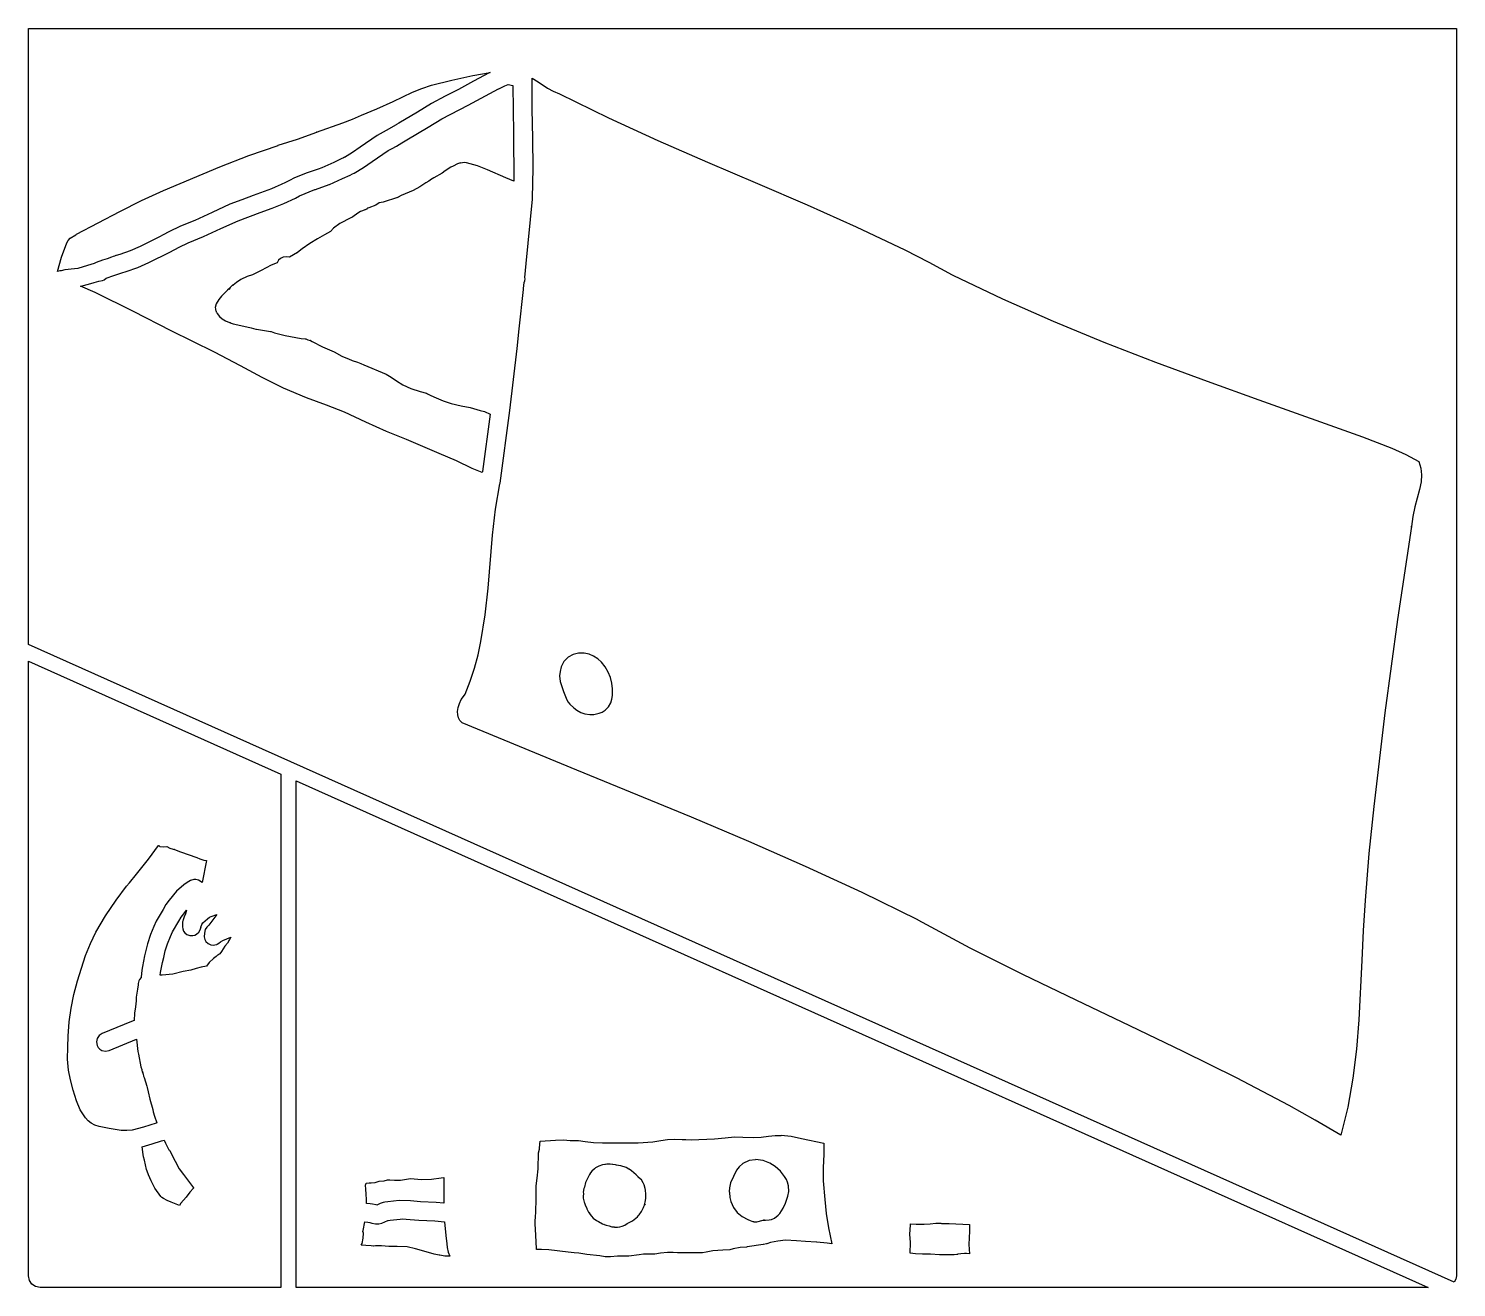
# Model space of a CAD drawing. Extents: x -1 to 541, y -138 to 3207.
# Drawn here: x 103.2 to 474.2, y 2358 to 2685.1 of the extents above; entities that cross this region are included whole.
import ezdxf

# ---------------------------------------------------------------- set-up
doc = ezdxf.new("R2010")
doc.units = 0

msp = doc.modelspace()

# ---------------------------------------------------------------- linework, layer by layer
at = {"layer": 'Calque_1'}
for p, q in [((103.209, 2685.05), (474.208, 2685.05)), ((103.209, 2525.09), (103.209, 2685.05)), ((474.208, 2685.05), (474.208, 2361.03)), ((207.944, 2670.34), (213.20675, 2671.67625)), ((213.20675, 2671.67625), (218.636, 2672.87)), ((218.837, 2671.37), (214.94, 2669.23)), ((218.636, 2672.87), (218.646, 2672.87)), ((218.646, 2672.87), (223.129, 2673.64)), ((222.904, 2673.54), (218.837, 2671.37)), ((223.129, 2673.64), (222.904, 2673.54)), ((234.042, 2671.76), (234.052, 2671.77)), ((234.068078, 2664.21125), (234.042, 2671.76)), ((234.052, 2672.17), (235.639, 2671.22)), ((234.052, 2671.77), (234.052, 2672.17)), ((235.639, 2671.22), (238.068125, 2669.57375)), ((197.923, 2666.11), (202.93825, 2668.48625)), ((202.93825, 2668.48625), (205.421688, 2669.506094)), ((205.421688, 2669.506094), (207.922, 2670.33)), ((207.922, 2670.33), (207.944, 2670.34)), ((214.939, 2669.23), (211.483, 2667.47)), ((214.94, 2669.23), (214.939, 2669.23)), ((217.453, 2665.15), (225.328, 2669.41)), ((225.328, 2669.41), (225.37775, 2669.430156)), ((225.37775, 2669.430156), (225.762, 2669.60875)), ((225.762, 2669.60875), (226.955, 2670.16)), ((226.955, 2670.16), (227.857, 2670.55)), ((227.857, 2670.55), (229.078, 2670.23)), ((229.078, 2670.23), (229.228, 2657.77625)), ((238.068125, 2669.57375), (239.526859, 2668.777344)), ((239.526859, 2668.777344), (241.197, 2668.13)), ((241.197, 2668.13), (253.860406, 2661.830742)), ((189.72, 2662.55), (193.718, 2664.21375)), ((193.718, 2664.21375), (197.923, 2666.11)), ((207.928, 2665.59), (204.304, 2663.34)), ((211.483, 2667.47), (207.928, 2665.59)), ((210.58, 2661.58), (217.453, 2665.15)), ((234.240875, 2656.5275), (234.068078, 2664.21125)), ((178.062, 2658.15), (184.885, 2660.56)), ((184.885, 2660.56), (184.904, 2660.57)), ((184.904, 2660.57), (187.34425, 2661.485)), ((187.34425, 2661.485), (189.72, 2662.55)), ((198.805, 2660.12), (198.694, 2660.05)), ((199.416, 2660.48), (198.805, 2660.12)), ((204.304, 2663.34), (199.416, 2660.48)), ((204.304, 2663.34), (204.304, 2663.34)), ((207.071, 2659.4), (210.58, 2661.58)), ((253.860406, 2661.830742), (266.694437, 2655.939062)), ((173.062, 2656.32375), (178.096, 2658.16)), ((178.096, 2658.16), (178.062, 2658.15)), ((193.788, 2657.26), (189.398, 2654.2425)), ((193.789, 2657.26), (193.788, 2657.26)), ((193.805, 2657.27), (193.789, 2657.26)), ((196.128, 2658.53), (193.805, 2657.27)), ((196.158, 2658.55), (196.128, 2658.53)), ((198.694, 2660.05), (196.158, 2658.55)), ((201.52, 2656.15), (207.071, 2659.4)), ((229.228, 2657.77625), (229.309, 2645.42)), ((234.346734, 2648.765), (234.240875, 2656.5275)), ((160.404625, 2652.11125), (168.026, 2654.71)), ((168.026, 2654.71), (168.043, 2654.72)), ((168.043, 2654.72), (173.062, 2656.32375)), ((187.341469, 2652.821875), (185.266, 2651.57)), ((189.398, 2654.2425), (187.341469, 2652.821875)), ((192.462, 2650.48), (196.618, 2653.36)), ((196.618, 2653.36), (197.644, 2653.91)), ((197.644, 2653.91), (198.81, 2654.54)), ((198.81, 2654.54), (200.194, 2655.36)), ((200.194, 2655.36), (201.52, 2656.15)), ((266.694437, 2655.939062), (279.626438, 2650.310352)), ((138.289, 2642.96), (152.873, 2649.13)), ((152.873, 2649.13), (152.883, 2649.13)), ((152.883, 2649.13), (160.404625, 2652.11125)), ((182.491, 2650.26), (179.366, 2648.84)), ((183.545, 2650.76), (182.491, 2650.26)), ((184.433, 2651.17), (183.545, 2650.76)), ((185.08, 2651.48), (184.433, 2651.17)), ((184.433, 2651.17), (184.433, 2651.17)), ((185.31925, 2651.6), (185.08, 2651.48)), ((185.266, 2651.57), (185.31925, 2651.6)), ((185.266, 2651.57), (185.266, 2651.57)), ((187.821, 2647.51), (190.245375, 2648.9575)), ((190.245375, 2648.9575), (192.462, 2650.48)), ((212.892, 2649.07), (211.453125, 2648.13375)), ((213.522, 2649.31), (212.892, 2649.07)), ((214.654, 2649.87), (213.522, 2649.31)), ((215.435625, 2650.1325), (214.654, 2649.87)), ((215.552, 2650.11), (215.435625, 2650.1325)), ((216.418, 2650.23), (215.552, 2650.11)), ((216.973, 2650.16), (216.418, 2650.23)), ((219.831703, 2649.394531), (216.973, 2650.16)), ((222.492125, 2648.36375), (219.831703, 2649.394531)), ((279.626438, 2650.310352), (292.58375, 2644.8)), ((171.011, 2645.62), (170.008, 2645.07)), ((172.341, 2646.26), (171.011, 2645.62)), ((171.011, 2645.62), (171.011, 2645.62)), ((175.593, 2647.55), (172.341, 2646.26)), ((178.416, 2648.51), (175.593, 2647.55)), ((179.366, 2648.84), (178.416, 2648.51)), ((181.363, 2644.52), (184.784, 2646.08)), ((184.784, 2646.08), (186.748, 2647)), ((186.748, 2647), (187.417, 2647.31)), ((187.417, 2647.31), (187.821, 2647.51)), ((207.169, 2645.37), (206.428, 2645)), ((207.166, 2645.37), (207.166, 2645.36)), ((207.166, 2645.36), (207.166, 2645.37)), ((207.534, 2645.65), (207.169, 2645.37)), ((207.686, 2645.76), (207.534, 2645.65)), ((208.531, 2646.31), (207.686, 2645.76)), ((210.708, 2647.52), (208.531, 2646.31)), ((211.453125, 2648.13375), (210.708, 2647.52)), ((227.229, 2646.26), (222.492125, 2648.36375)), ((229.309, 2645.42), (227.229, 2646.26)), ((234.172, 2640.98), (234.346734, 2648.765)), ((132.571094, 2640.375), (138.289, 2642.96)), ((138.289, 2642.96), (138.289, 2642.96)), ((161.605, 2641.65), (158.59, 2640.59)), ((166.344, 2643.43), (161.605, 2641.65)), ((167.309, 2643.82), (166.344, 2643.43)), ((168.833, 2644.53), (167.309, 2643.82)), ((170.008, 2645.07), (168.833, 2644.53)), ((170.008, 2645.07), (170.008, 2645.07)), ((172.539875, 2641.00875), (173.627, 2641.6)), ((173.627, 2641.6), (177.57, 2643.22)), ((177.57, 2643.22), (177.728, 2643.28)), ((177.728, 2643.28), (181.29, 2644.5)), ((181.29, 2644.5), (181.363, 2644.52)), ((200.037, 2641.67), (199.222, 2641.26)), ((203.123, 2643), (200.037, 2641.67)), ((204.844, 2643.93), (203.123, 2643)), ((206.428, 2645), (204.844, 2643.93)), ((292.58375, 2644.8), (305.493719, 2639.263398)), ((126.93475, 2637.55), (132.571094, 2640.375)), ((155.537, 2639.42), (150.876, 2637.31)), ((155.538, 2639.42), (155.537, 2639.42)), ((158.59, 2640.59), (155.538, 2639.42)), ((163.429, 2637.27), (166.464, 2638.36)), ((166.464, 2638.36), (169.517, 2639.6)), ((169.517, 2639.6), (172.539875, 2641.00875)), ((190.582875, 2637.94875), (190.017, 2637.71)), ((190.732078, 2638.006719), (190.582875, 2637.94875)), ((191.069, 2638.17), (190.674, 2637.97)), ((190.674, 2637.97), (190.732078, 2638.006719)), ((191.131, 2638.22), (191.069, 2638.17)), ((191.383, 2638.38), (191.131, 2638.22)), ((191.855, 2638.59), (191.383, 2638.38)), ((192.082, 2638.67), (191.855, 2638.59)), ((192.293, 2638.73), (192.082, 2638.67)), ((192.779, 2638.91), (192.293, 2638.73)), ((193.415, 2639.17), (192.779, 2638.91)), ((194.27925, 2639.78), (193.415, 2639.17)), ((195.349, 2639.97), (194.27925, 2639.78)), ((195.592, 2640.07), (195.349, 2639.97)), ((198.787, 2641.12), (195.592, 2640.07)), ((199.222, 2641.26), (198.787, 2641.12)), ((199.219, 2641.26), (199.105, 2641.19)), ((199.105, 2641.19), (199.219, 2641.26)), ((232.513, 2624.04), (234.162, 2640.69)), ((234.162, 2640.69), (234.172, 2640.79)), ((234.172, 2640.79), (234.172, 2640.98)), ((305.493719, 2639.263398), (318.283688, 2633.555937)), ((115.675, 2631.6), (126.93475, 2637.55)), ((144.838, 2634.59), (142.518, 2633.65)), ((146.415, 2635.22), (144.838, 2634.59)), ((150.876, 2637.31), (146.415, 2635.22)), ((153.196625, 2633.13375), (157.635, 2635.14)), ((157.635, 2635.14), (163.429, 2637.27)), ((184.099, 2634.4), (182.473375, 2633.165)), ((186.954, 2635.86), (184.099, 2634.4)), ((187.197, 2636), (186.954, 2635.86)), ((187.436, 2636.16), (187.197, 2636)), ((188.732, 2637.09), (187.436, 2636.16)), ((189.47875, 2637.505), (188.732, 2637.09)), ((190.017, 2637.71), (189.47875, 2637.505)), ((113.498172, 2630.026406), (114.039875, 2630.60125)), ((114.039875, 2630.60125), (115.498, 2631.51)), ((115.498, 2631.51), (115.675, 2631.6)), ((137.411, 2631.02), (132.218, 2628.43)), ((138.032, 2631.37), (137.411, 2631.03)), ((137.411, 2631.03), (137.411, 2631.02)), ((139.834, 2632.34), (138.032, 2631.37)), ((142.518, 2633.65), (139.834, 2632.34)), ((139.834, 2632.34), (139.834, 2632.34)), ((144.661, 2629.4), (148.621, 2631)), ((148.621, 2631), (153.196625, 2633.13375)), ((178.247, 2630.42), (176.24975, 2629.2075)), ((180.135, 2631.445), (178.247, 2630.42)), ((181.627, 2632.35), (180.135, 2631.445)), ((182.473375, 2633.165), (181.627, 2632.35)), ((318.283688, 2633.555937), (330.881, 2627.533008)), ((111.79225, 2625.62625), (113.118, 2629.4)), ((113.118, 2629.4), (113.498172, 2630.026406)), ((129.592, 2627.31), (126.93, 2626.36)), ((132.218, 2628.43), (129.592, 2627.31)), ((134.488, 2624.24), (139.903, 2626.94)), ((139.903, 2626.94), (142.353, 2628.26)), ((142.353, 2628.26), (144.661, 2629.4)), ((173.08, 2626.92), (171.007, 2625.68)), ((173.081, 2626.92), (172.983, 2626.84)), ((172.983, 2626.84), (173.08, 2626.92)), ((174.299, 2627.86), (173.081, 2626.92)), ((176.24975, 2629.2075), (174.299, 2627.86)), ((330.881, 2627.533008), (337.084705, 2624.358052)), ((110.717, 2621.92), (111.79225, 2625.62625)), ((118.557, 2623.5), (116.034, 2622.76)), ((120.257, 2623.99), (118.557, 2623.5)), ((120.757, 2624.29), (120.257, 2623.99)), ((122.387, 2624.89), (120.757, 2624.29)), ((123.592, 2625.24), (122.387, 2624.89)), ((124.768, 2625.66), (123.592, 2625.24)), ((124.784, 2625.67), (124.768, 2625.66)), ((125.186875, 2625.86375), (124.784, 2625.67)), ((125.512, 2625.94), (125.181, 2625.84)), ((125.181, 2625.84), (125.186875, 2625.86375)), ((125.906, 2626.06), (125.512, 2625.94)), ((125.916, 2626.06), (125.906, 2626.06)), ((125.964, 2626.07), (125.916, 2626.06)), ((126.93, 2626.36), (125.964, 2626.07)), ((128.583, 2621.94), (131.587, 2623)), ((131.587, 2623), (134.488, 2624.24)), ((166.281, 2623.56), (163.686, 2622.24375)), ((167.802, 2624.21), (166.281, 2623.56)), ((168.163594, 2624.849844), (167.802, 2624.21)), ((168.70875, 2625.33875), (168.163594, 2624.849844)), ((169.390781, 2625.645781), (168.70875, 2625.33875)), ((170.163, 2625.74), (169.390781, 2625.645781)), ((171.007, 2625.68), (170.163, 2625.74)), ((232.134, 2620.35), (232.513, 2624.04)), ((337.084705, 2624.358052), (343.213, 2621.05)), ((110.766, 2621.93), (110.717, 2621.92)), ((111.363, 2622.08), (110.766, 2621.93)), ((111.718, 2622.09), (111.363, 2622.08)), ((112.618, 2622.34), (111.718, 2622.09)), ((115.12, 2622.64), (112.618, 2622.34)), ((116.034, 2622.76), (115.12, 2622.64)), ((120.213, 2619.08), (121.466, 2619.44)), ((121.466, 2619.44), (122.415, 2619.63)), ((122.415, 2619.63), (122.841, 2619.82)), ((122.841, 2619.82), (123.357, 2620.18)), ((123.357, 2620.18), (123.386, 2620.22)), ((123.386, 2620.22), (125.386, 2620.86)), ((125.386, 2620.86), (127.475, 2621.6)), ((127.475, 2621.6), (128.583, 2621.94)), ((158.324, 2619.85), (157.259, 2619.07)), ((160.0345, 2620.62125), (158.324, 2619.85)), ((161.358, 2621.1), (160.0345, 2620.62125)), ((163.686, 2622.24375), (161.358, 2621.1)), ((232.001, 2619.1), (232.187, 2619.49)), ((232.197, 2620.07), (232.134, 2620.35)), ((232.187, 2619.49), (232.197, 2620.07)), ((343.213, 2621.05), (343.32, 2621)), ((343.32, 2621), (356.270709, 2614.833359)), ((116.698, 2618.13), (116.948, 2618.17)), ((120.542, 2616.49), (116.698, 2618.13)), ((116.948, 2618.17), (117.114, 2618.19)), ((117.114, 2618.19), (118.824375, 2618.6275)), ((118.824375, 2618.6275), (120.213, 2619.08)), ((130.502, 2611.535), (120.542, 2616.49)), ((153.379625, 2615.56125), (152.662953, 2614.662656)), ((154.928, 2617.08), (153.379625, 2615.56125)), ((155.549, 2617.7), (154.928, 2617.08)), ((155.657, 2617.86), (155.359, 2617.29)), ((155.359, 2617.29), (155.382, 2617.41)), ((155.382, 2617.41), (155.549, 2617.7)), ((155.966, 2618.16), (155.657, 2617.86)), ((156.226, 2618.35), (155.966, 2618.16)), ((156.33975, 2618.42), (156.226, 2618.35)), ((156.335, 2618.42), (156.311, 2618.4)), ((156.311, 2618.4), (156.33975, 2618.42)), ((157.259, 2619.07), (156.335, 2618.42)), ((230.712, 2607.04), (231.809, 2617.23)), ((231.809, 2617.23), (231.841, 2617.54)), ((231.841, 2617.54), (232.001, 2619.1)), ((151.979, 2613.51), (151.679375, 2612.5975)), ((151.679375, 2612.5975), (151.754, 2612.27)), ((151.754, 2612.27), (151.803, 2611.98)), ((151.803, 2611.98), (151.862, 2611.78)), ((152.662953, 2614.662656), (151.979, 2613.51)), ((356.270709, 2614.833359), (369.384297, 2609.05625)), ((140.27, 2606.49), (130.502, 2611.535)), ((151.862, 2611.78), (151.929, 2611.59)), ((151.929, 2611.59), (151.987, 2611.45)), ((151.987, 2611.45), (152.023, 2611.36)), ((152.023, 2611.36), (152.011625, 2611.34625)), ((152.011625, 2611.34625), (152.22, 2611.01)), ((152.22, 2611.01), (152.798656, 2610.254219)), ((152.798656, 2610.254219), (153.50125, 2609.60625)), ((153.50125, 2609.60625), (154.370719, 2609.087656)), ((154.370719, 2609.087656), (155.45, 2608.72)), ((155.45, 2608.72), (155.621, 2608.68)), ((155.621, 2608.68), (155.842, 2608.56)), ((155.842, 2608.56), (156.37, 2608.38)), ((156.37, 2608.38), (156.803, 2608.28)), ((156.803, 2608.28), (161.021, 2607.32)), ((369.384297, 2609.05625), (382.63033, 2603.605391)), ((151.527, 2601.01), (140.27, 2606.49)), ((161.021, 2607.32), (162.255, 2606.99)), ((162.255, 2606.99), (162.443, 2606.95)), ((162.443, 2606.95), (166.081, 2606.37)), ((166.081, 2606.37), (166.221, 2606.33)), ((166.221, 2606.33), (167.132, 2606.01)), ((167.132, 2606.01), (169.843, 2605.29)), ((169.843, 2605.29), (174.051, 2604.53)), ((174.051, 2604.53), (175.097, 2604.48)), ((175.097, 2604.48), (175.278, 2604.43)), ((175.278, 2604.43), (175.217875, 2604.415)), ((175.217875, 2604.415), (175.775, 2604.22)), ((230.423, 2604.41), (230.433, 2604.43)), ((230.433, 2604.43), (230.445, 2604.54)), ((230.445, 2604.54), (230.712, 2607.04)), ((158.32, 2597.4), (151.527, 2601.01)), ((175.775, 2604.22), (176.432, 2604.03)), ((176.431, 2604.03), (176.508, 2604.02)), ((176.508, 2604.02), (176.431, 2604.03)), ((176.432, 2604.03), (176.879, 2603.79)), ((176.879, 2603.79), (179.614, 2602.4)), ((179.614, 2602.4), (182.593, 2601.09)), ((182.593, 2601.09), (184.623, 2599.95)), ((228.238, 2585.86), (230.135, 2601.9)), ((230.135, 2601.9), (230.423, 2604.41)), ((382.63033, 2603.605391), (395.978375, 2598.4175)), ((163.900625, 2594.38), (158.32, 2597.4)), ((184.623, 2599.95), (184.821, 2599.85)), ((184.821, 2599.85), (186.319, 2599.24)), ((186.319, 2599.24), (187.318, 2598.79)), ((187.318, 2598.79), (188.719, 2598.39)), ((188.719, 2598.39), (189.511, 2598.03)), ((189.511, 2598.03), (189.537, 2598.02)), ((189.537, 2598.02), (190.365, 2597.66)), ((190.365, 2597.66), (196.147, 2595.25)), ((395.978375, 2598.4175), (409.397998, 2593.429297)), ((169.464, 2591.6), (163.900625, 2594.38)), ((196.147, 2595.25), (197.435922, 2594.511094)), ((197.435922, 2594.511094), (198.838375, 2593.54625)), ((198.838375, 2593.54625), (200.482891, 2592.500781)), ((409.397998, 2593.429297), (422.858766, 2588.5775)), ((175.404, 2589.12), (169.464, 2591.6)), ((200.482891, 2592.500781), (202.498, 2591.52)), ((202.498, 2591.52), (204.948625, 2590.765)), ((204.948625, 2590.765), (206.611, 2590.31)), ((206.611, 2590.31), (206.608484, 2590.308281)), ((206.608484, 2590.308281), (206.884875, 2590.17625)), ((206.884875, 2590.17625), (207.773, 2589.75)), ((207.773, 2589.75), (209.12, 2589.09)), ((180.604125, 2587.2175), (175.404, 2589.12)), ((185.271, 2585.36), (180.604125, 2587.2175)), ((209.12, 2589.09), (210.944125, 2588.31625)), ((210.944125, 2588.31625), (212.973, 2587.64)), ((212.973, 2587.64), (215.615375, 2587.06125)), ((215.615375, 2587.06125), (217.942, 2586.61)), ((217.942, 2586.61), (220.567, 2585.85)), ((422.858766, 2588.5775), (449.782, 2579.03)), ((190.803625, 2582.825), (185.271, 2585.36)), ((196.214, 2580.38), (190.803625, 2582.825)), ((220.567, 2585.85), (221.636, 2585.54)), ((223.105, 2584.88), (221.138, 2569.99)), ((221.636, 2585.54), (223.105, 2584.88)), ((225.726, 2566.98), (228.238, 2585.85)), ((228.238, 2585.85), (228.238, 2585.86)), ((201.372, 2578.32), (196.214, 2580.38)), ((449.782, 2579.03), (457.45975, 2576.04375)), ((209.893, 2574.66), (201.372, 2578.32)), ((457.45975, 2576.04375), (461.077844, 2574.418906)), ((214.377, 2572.8), (209.893, 2574.66)), ((218.462, 2570.79), (214.377, 2572.8)), ((461.077844, 2574.418906), (464.422, 2572.57)), ((464.422, 2572.57), (464.975453, 2570.889219)), ((221.091, 2569.7), (218.462, 2570.79)), ((221.091, 2569.7), (221.091, 2569.7)), ((221.091, 2569.7), (221.091, 2569.7)), ((221.091, 2569.7), (221.091, 2569.7)), ((221.101, 2569.7), (221.091, 2569.7)), ((221.138, 2569.99), (221.101, 2569.7)), ((465.002359, 2567.317656), (464.617, 2565.35)), ((464.975453, 2570.889219), (465.145375, 2569.15125)), ((465.145375, 2569.15125), (465.002359, 2567.317656)), ((224.52048, 2560.202422), (225.698, 2566.82)), ((225.698, 2566.82), (225.726, 2566.98)), ((464.617, 2565.35), (463.380125, 2560.7675)), ((223.740344, 2553.441875), (224.52048, 2560.202422)), ((463.380125, 2560.7675), (462.834859, 2558.293437)), ((462.834859, 2558.293437), (462.543, 2555.69)), ((222.60225, 2539.655), (223.740344, 2553.441875)), ((462.543, 2555.69), (458.929266, 2531.507344)), ((462.541, 2555.76), (462.517, 2555.5)), ((462.517, 2555.5), (462.53, 2555.69)), ((462.53, 2555.69), (462.531, 2555.69)), ((462.531, 2555.69), (462.541, 2555.76)), ((221.859309, 2532.710234), (222.60225, 2539.655)), ((220.743781, 2525.785625), (221.859309, 2532.710234)), ((458.929266, 2531.507344), (455.590125, 2507.26375)), ((473.657, 2359.36), (103.209, 2525.09)), ((219.986144, 2522.343623), (220.743781, 2525.785625)), ((103.209, 2520.71), (168.769, 2491.38)), ((103.209, 2361.03), (103.209, 2520.71)), ((219.063176, 2518.921953), (219.986144, 2522.343623)), ((241.636125, 2519.24125), (241.329, 2518.05)), ((242.313, 2520.62), (241.636125, 2519.24125)), ((243.379859, 2521.7325), (242.313, 2520.62)), ((244.701625, 2522.4475), (243.379859, 2521.7325)), ((246.135328, 2522.79125), (244.701625, 2522.4475)), ((247.538, 2522.79), (246.135328, 2522.79125)), ((248.836125, 2522.519219), (247.538, 2522.79)), ((250.0375, 2522.04125), (248.836125, 2522.519219)), ((251.123375, 2521.362656), (250.0375, 2522.04125)), ((252.075, 2520.49), (251.123375, 2521.362656)), ((253.068031, 2519.228437), (252.075, 2520.49)), ((253.83475, 2517.8975), (253.068031, 2519.228437)), ((216.625, 2512.16), (217.950815, 2515.525713)), ((217.950815, 2515.525713), (219.063176, 2518.921953)), ((241.329, 2518.05), (241.158125, 2516.92125)), ((241.158125, 2516.92125), (241.309, 2515.41)), ((241.309, 2515.41), (242.183125, 2512.84375)), ((254.393344, 2516.487812), (253.83475, 2517.8975)), ((254.762, 2514.99), (254.393344, 2516.487812)), ((216.253, 2511.57), (216.625, 2512.16)), ((242.183125, 2512.84375), (243.076, 2510.63)), ((254.759047, 2510.8725), (254.896, 2511.83)), ((254.931, 2513.56375), (254.762, 2514.99)), ((254.896, 2511.83), (254.931, 2513.56375)), ((214.665, 2507.68), (214.811172, 2508.7125)), ((214.811172, 2508.7125), (215.147375, 2509.7525)), ((215.147375, 2509.7525), (215.639391, 2510.72875)), ((215.639391, 2510.72875), (216.253, 2511.57)), ((243.076, 2510.63), (243.38725, 2510.05125)), ((243.38725, 2510.05125), (243.85, 2509.57)), ((243.85, 2509.57), (244.904, 2508.6)), ((244.904, 2508.6), (245.698937, 2507.975313)), ((245.698937, 2507.975313), (246.741, 2507.36)), ((252.251562, 2507.480625), (253.025, 2507.97)), ((253.025, 2507.97), (253.923016, 2508.8825)), ((253.923016, 2508.8825), (254.467875, 2509.87)), ((254.467875, 2509.87), (254.759047, 2510.8725)), ((214.704844, 2506.785469), (214.665, 2507.68)), ((214.91025, 2505.99875), (214.704844, 2506.785469)), ((215.297531, 2505.307656), (214.91025, 2505.99875)), ((215.883, 2504.7), (215.297531, 2505.307656)), ((245.640609, 2492.437656), (215.883, 2504.7)), ((246.741, 2507.36), (247.708, 2507)), ((247.707, 2507), (249.001375, 2506.82875)), ((247.708, 2507), (247.707, 2507)), ((249.001375, 2506.82875), (250.055, 2506.89)), ((250.055, 2506.89), (251.4815, 2507.1675)), ((251.4815, 2507.1675), (252.251562, 2507.480625)), ((455.590125, 2507.26375), (452.704172, 2482.943281)), ((168.769, 2491.38), (168.769, 2358.03)), ((172.769, 2489.59), (466.842, 2358.03)), ((172.769, 2358.03), (172.769, 2489.59)), ((172.769, 2489.59), (172.769, 2489.59)), ((275.474625, 2480.19125), (245.640609, 2492.437656)), ((452.704172, 2482.943281), (451.486951, 2470.749238)), ((290.333889, 2473.898535), (275.474625, 2480.19125)), ((134.377, 2469.28), (136.962, 2472.86)), ((136.962, 2472.86), (137.028, 2472.82)), ((137.028, 2472.82), (137.294, 2472.61)), ((137.294, 2472.61), (138.364, 2472.5)), ((138.364, 2472.5), (139.142, 2472.57)), ((139.142, 2472.57), (139.875, 2472.18)), ((139.875, 2472.18), (140.755, 2471.88)), ((140.755, 2471.88), (141.09325, 2471.7775)), ((141.09325, 2471.7775), (141.171813, 2471.75625)), ((141.171813, 2471.75625), (141.109, 2471.78)), ((141.109, 2471.78), (142.678, 2471.21)), ((142.678, 2471.21), (146.916, 2469.71)), ((305.108578, 2467.399219), (290.333889, 2473.898535)), ((131.276, 2465.42), (134.377, 2469.28)), ((146.916, 2469.71), (147.685, 2469.36)), ((147.685, 2469.36), (148.779, 2469.06)), ((149.418, 2468.91), (148.347, 2463.22)), ((148.779, 2469.06), (149.418, 2468.91)), ((319.764135, 2460.623105), (305.108578, 2467.399219)), ((451.486951, 2470.749238), (450.45, 2458.53)), ((129.460375, 2463.1775), (131.276, 2465.42)), ((145.305, 2463.72), (144.405, 2463.23)), ((146.110875, 2463.96125), (145.305, 2463.72)), ((146.687766, 2463.966094), (146.110875, 2463.96125)), ((147.402, 2463.79), (146.687766, 2463.966094)), ((148.347, 2463.22), (147.402, 2463.79)), ((125.988, 2458.62), (128.7, 2462.24)), ((128.7, 2462.24), (129.460375, 2463.1775)), ((141.64, 2460.99), (139.709, 2458.65)), ((143.582, 2462.61), (141.64, 2460.99)), ((144.405, 2463.23), (143.582, 2462.61)), ((334.266, 2453.5), (319.764135, 2460.623105)), ((123.1995, 2454.5975), (125.988, 2458.62)), ((138.144, 2456.25), (136.364, 2453.19)), ((138.868, 2457.52), (138.144, 2456.25)), ((139.709, 2458.65), (138.868, 2457.52)), ((143.512, 2455.11), (144.281, 2456.05)), ((144.281, 2456.05), (144.004, 2455.05)), ((450.45, 2458.52), (449.968672, 2450.759297)), ((450.45, 2458.53), (450.45, 2458.52)), ((120.723, 2450.35), (123.1995, 2454.5975)), ((136.364, 2453.19), (135.76, 2451.81)), ((140.629, 2450.4), (142.236, 2453.14)), ((142.236, 2453.14), (142.851, 2454.23)), ((142.851, 2454.23), (143.512, 2455.11)), ((143.208, 2452.39), (143.165, 2451.7)), ((143.2305, 2453.005), (143.208, 2452.39)), ((143.295, 2453.2), (143.2305, 2453.005)), ((143.32, 2453.3), (143.295, 2453.2)), ((143.368, 2453.45), (143.306, 2453.23)), ((143.306, 2453.23), (143.32, 2453.3)), ((143.378, 2453.49), (143.368, 2453.45)), ((143.458, 2453.76), (143.378, 2453.49)), ((143.62, 2454.3), (143.458, 2453.76)), ((144.004, 2455.05), (143.62, 2454.3)), ((148.213, 2452.27), (148.481, 2452.77)), ((148.481, 2452.77), (149.704, 2453.77)), ((149.704, 2453.77), (150.233, 2454.18)), ((150.574, 2452.84), (150.022, 2452.18)), ((150.233, 2454.18), (150.682, 2454.37)), ((152.169, 2454.91), (150.574, 2452.84)), ((150.682, 2454.37), (152.169, 2454.91)), ((334.36, 2453.44), (334.266, 2453.5)), ((347.823592, 2446.180996), (334.36, 2453.44)), ((119.287422, 2447.369688), (120.723, 2450.35)), ((134.872125, 2449.68125), (134.108, 2447.32)), ((135.76, 2451.81), (134.872125, 2449.68125)), ((139.314625, 2447.28875), (140.122, 2449.23)), ((140.122, 2449.23), (140.629, 2450.4)), ((143.165, 2451.7), (143.253, 2451.15)), ((143.253, 2451.15), (143.504, 2450.57)), ((143.504, 2450.57), (143.815, 2450.16)), ((143.815, 2450.16), (144.351, 2449.73)), ((144.351, 2449.73), (145.101, 2449.45)), ((145.101, 2449.45), (145.863, 2449.42)), ((145.863, 2449.42), (146.449, 2449.57)), ((146.449, 2449.57), (146.842, 2449.77)), ((146.842, 2449.77), (147.467, 2450.34)), ((147.467, 2450.34), (147.798, 2450.92)), ((147.798, 2450.92), (147.931, 2451.32)), ((147.915, 2451.38), (147.951, 2451.52)), ((147.947, 2451.4), (147.915, 2451.38)), ((147.931, 2451.32), (147.947, 2451.4)), ((147.951, 2451.43), (147.994, 2451.64)), ((147.951, 2451.52), (147.951, 2451.43)), ((147.994, 2451.64), (148.213, 2452.27)), ((148.892, 2450.05), (148.804, 2449.09)), ((148.804, 2449.09), (148.975156, 2448.428906)), ((149.13525, 2451.0275), (148.892, 2450.05)), ((149.554, 2451.6), (149.13525, 2451.0275)), ((149.921, 2452.07), (149.554, 2451.6)), ((150.022, 2452.18), (149.921, 2452.07)), ((153.675, 2448.14), (155.751, 2449.05)), ((155.751, 2449.05), (155.43075, 2448.42375)), ((449.968672, 2450.759297), (449.607625, 2443)), ((118.044875, 2444.245), (119.287422, 2447.369688)), ((133.72, 2445.57), (133.349, 2444.17)), ((134.108, 2447.32), (133.72, 2445.57)), ((138.343, 2443.77), (138.718, 2445.46)), ((138.718, 2445.46), (139.314625, 2447.28875)), ((148.975156, 2448.428906), (149.2605, 2447.93375)), ((149.2605, 2447.93375), (149.858, 2447.37)), ((149.858, 2447.37), (150.573094, 2447.03)), ((150.573094, 2447.03), (151.20625, 2446.945)), ((151.20625, 2446.945), (152.073, 2447.12)), ((152.073, 2447.12), (152.105, 2447.13)), ((152.105, 2447.13), (152.295, 2447.22)), ((152.25, 2447.21), (152.385, 2447.28)), ((152.295, 2447.22), (152.25, 2447.21)), ((152.364, 2447.27), (152.403, 2447.3)), ((152.385, 2447.28), (152.364, 2447.27)), ((152.403, 2447.3), (152.668, 2447.44)), ((152.668, 2447.44), (153.093, 2447.8)), ((153.3, 2445.33), (152.865, 2444.68)), ((153.093, 2447.8), (153.103, 2447.81)), ((153.103, 2447.81), (153.113, 2447.82)), ((153.113, 2447.82), (153.675, 2448.14)), ((154.237, 2446.65), (153.3, 2445.33)), ((154.899, 2447.48), (154.237, 2446.65)), ((155.256, 2448.06), (154.897, 2447.49)), ((154.897, 2447.49), (154.899, 2447.48)), ((155.27625, 2448.117656), (155.256, 2448.06)), ((155.43075, 2448.42375), (155.27625, 2448.117656)), ((361.523984, 2439.286094), (347.823592, 2446.180996)), ((115.939, 2437.72), (118.044875, 2444.245)), ((132.813, 2441.38), (132.677, 2440.46)), ((133.349, 2444.17), (132.813, 2441.38)), ((137.495, 2439.85), (137.99, 2442.45)), ((137.99, 2442.45), (138.343, 2443.77)), ((148.023, 2441.2), (146.731, 2440.89)), ((149.405, 2441.53), (148.023, 2441.2)), ((150.16025, 2442.46625), (149.405, 2441.53)), ((151.232, 2443.5), (150.16025, 2442.46625)), ((151.923, 2444.04), (151.232, 2443.5)), ((152.177, 2444.23), (151.923, 2444.04)), ((152.388, 2444.36), (152.177, 2444.23)), ((152.678, 2444.51), (152.388, 2444.36)), ((152.774, 2444.59), (152.678, 2444.51)), ((152.865, 2444.68), (152.774, 2444.59)), ((449.607625, 2443), (448.832, 2427.5625)), ((115.004266, 2434.160937), (115.939, 2437.72)), ((131.879, 2437.66), (131.711, 2437.01)), ((132.056, 2438.03375), (131.879, 2437.66)), ((132.509, 2438.55), (132.056, 2438.03375)), ((132.556, 2439.41), (132.509, 2438.79)), ((132.509, 2438.79), (132.509, 2438.55)), ((132.677, 2440.46), (132.556, 2439.48)), ((132.556, 2439.48), (132.556, 2439.41)), ((137.869, 2439.13), (137.387, 2439.11)), ((137.387, 2439.11), (137.388, 2439.11)), ((137.388, 2439.11), (137.495, 2439.85)), ((137.9, 2439.13), (137.869, 2439.13)), ((137.926, 2439.13), (137.9, 2439.13)), ((140.67, 2439.42), (137.926, 2439.13)), ((143.344, 2440.12), (140.67, 2439.42)), ((145.363, 2440.43), (143.344, 2440.12)), ((146.731, 2440.89), (145.363, 2440.43)), ((375.379979, 2432.612207), (361.523984, 2439.286094)), ((114.297625, 2430.6075), (115.004266, 2434.160937)), ((131.536, 2435.48), (131.184, 2433.45)), ((131.689, 2436.68), (131.536, 2435.48)), ((131.689, 2436.71), (131.683375, 2436.6125)), ((131.683375, 2436.6125), (131.689, 2436.68)), ((131.711, 2437.01), (131.689, 2436.71)), ((113.801922, 2427.012813), (114.297625, 2430.6075)), ((130.961, 2430.9), (130.772125, 2429.26625)), ((131.146, 2432.46), (130.961, 2430.9)), ((131.184, 2433.45), (131.146, 2432.46)), ((389.310375, 2426.01625), (375.379979, 2432.612207)), ((113.5, 2423.33), (113.801922, 2427.012813)), ((129.975, 2427.15), (122.341, 2424.02)), ((130.653, 2427.4), (129.975, 2427.15)), ((130.772125, 2429.26625), (130.653, 2427.4)), ((448.832, 2427.5625), (448.210234, 2419.922734)), ((113.406, 2420.43), (113.5, 2423.33)), ((121.023, 2422.73), (120.827375, 2421.81875)), ((121.5545, 2423.50625), (121.023, 2422.73)), ((122.341, 2424.02), (121.5545, 2423.50625)), ((403.233975, 2419.355137), (389.310375, 2426.01625)), ((113.367, 2417.31625), (113.406, 2420.43)), ((120.827375, 2421.81875), (120.997, 2420.9)), ((120.997, 2420.9), (121.302875, 2420.35125)), ((121.302875, 2420.35125), (121.74, 2419.9)), ((121.74, 2419.9), (122.278, 2419.58)), ((122.278, 2419.58), (123.19375, 2419.385)), ((123.19375, 2419.385), (124.114, 2419.55)), ((124.114, 2419.55), (131.262, 2422.5)), ((131.262, 2422.5), (131.592, 2419.32)), ((131.592, 2419.32), (131.739, 2418.59)), ((417.069578, 2412.485781), (403.233975, 2419.355137)), ((448.210234, 2419.922734), (447.294375, 2412.36125)), ((113.61, 2414.48), (113.367, 2417.31625)), ((131.739, 2418.59), (132.42, 2415.34)), ((132.42, 2415.34), (132.598, 2414.65)), ((114.127, 2411.935), (113.61, 2414.48)), ((114.836, 2409.27), (114.127, 2411.935)), ((132.598, 2414.65), (132.632, 2414.54)), ((132.632, 2414.54), (132.684, 2414.4)), ((132.684, 2414.4), (132.724, 2414.31)), ((132.724, 2414.31), (132.799, 2414.05)), ((132.799, 2414.05), (132.869, 2413.79)), ((132.879, 2413.79), (132.854, 2414.02)), ((132.854, 2414.02), (132.945, 2413.44)), ((132.869, 2413.79), (132.869, 2413.82)), ((132.869, 2413.82), (132.879, 2413.79)), ((132.945, 2413.44), (133.098, 2412.94)), ((133.098, 2412.94), (133.228, 2412.56)), ((133.228, 2412.56), (133.957, 2410.32)), ((430.735986, 2405.265098), (417.069578, 2412.485781)), ((447.294375, 2412.36125), (445.980828, 2404.897266)), ((115.646, 2406.54375), (114.836, 2409.27)), ((133.957, 2410.32), (134.064, 2409.98)), ((134.064, 2409.98), (134.302, 2408.86)), ((134.302, 2408.86), (134.755, 2406.95)), ((116.639, 2404.17), (115.646, 2406.54375)), ((117.9765, 2402.075), (116.639, 2404.17)), ((134.755, 2406.95), (135.494, 2404.22)), ((135.494, 2404.22), (135.614, 2403.63)), ((437.480367, 2401.478293), (430.735986, 2405.265098)), ((445.980828, 2404.897266), (444.166, 2397.55)), ((118.70675, 2401.270312), (117.9765, 2402.075)), ((119.491, 2400.67), (118.70675, 2401.270312)), ((120.450562, 2400.208281), (119.491, 2400.67)), ((136.352, 2400.71), (133.10325, 2399.66)), ((135.614, 2403.63), (135.896, 2402.54)), ((135.896, 2402.54), (136.55, 2400.76)), ((136.556, 2400.77), (136.352, 2400.71)), ((136.55, 2400.76), (136.556, 2400.77)), ((444.152, 2397.55), (437.480367, 2401.478293)), ((121.55225, 2399.85625), (120.450562, 2400.208281)), ((124.185, 2399.29), (121.55225, 2399.85625)), ((127.279625, 2398.8375), (124.185, 2399.29)), ((128.744484, 2398.792188), (127.279625, 2398.8375)), ((130.141, 2398.91), (128.744484, 2398.792188)), ((133.10325, 2399.66), (130.141, 2398.91)), ((281.4, 2396.63), (284.234, 2396.92)), ((284.234, 2396.92), (286.595, 2397.14)), ((286.595, 2397.14), (288.827875, 2397.06375)), ((288.827875, 2397.06375), (291.558, 2396.95)), ((291.558, 2396.95), (293.597906, 2397.0675)), ((293.597906, 2397.0675), (295.4625, 2397.2825)), ((295.4625, 2397.2825), (297.170344, 2397.47875)), ((297.170344, 2397.47875), (298.74, 2397.54)), ((298.74, 2397.55), (301.357281, 2397.282969)), ((298.74, 2397.54), (298.74, 2397.55)), ((301.357281, 2397.282969), (304.06325, 2396.74875)), ((304.06325, 2396.74875), (309.871, 2395.49)), ((444.152, 2397.55), (444.152, 2397.55)), ((444.166, 2397.55), (444.152, 2397.55)), ((132.719, 2394.55), (135.353375, 2395.3275)), ((132.97, 2392.59), (132.719, 2394.55)), ((135.353375, 2395.3275), (137.771, 2396.12)), ((137.771, 2396.12), (138.42, 2396.31)), ((138.42, 2396.31), (138.798, 2395.48)), ((138.798, 2395.48), (139.502, 2394.09)), ((139.502, 2394.09), (139.502, 2394.08)), ((139.502, 2394.08), (139.576, 2393.95)), ((139.576, 2393.95), (139.696, 2393.76)), ((139.696, 2393.76), (139.797, 2393.69)), ((139.797, 2393.69), (139.901, 2393.5)), ((139.901, 2393.5), (141.295, 2390.84)), ((235.576, 2388.8), (235.744, 2392.99)), ((235.744, 2392.99), (235.924, 2393.95)), ((235.924, 2393.95), (235.944, 2394.08)), ((235.944, 2394.08), (236.09, 2395.23)), ((236.09, 2395.23), (236.165, 2396.02)), ((236.165, 2396.02), (240.133, 2396.31)), ((240.133, 2396.31), (242.21, 2396.34)), ((242.21, 2396.34), (243.903, 2396.19)), ((243.903, 2396.19), (245.292, 2396.21)), ((245.292, 2396.21), (246.124, 2396.18)), ((246.124, 2396.18), (247.78675, 2395.915)), ((247.78675, 2395.915), (249.973, 2395.65)), ((249.973, 2395.65), (252.332, 2395.63)), ((252.332, 2395.63), (259.524, 2395.58)), ((259.524, 2395.58), (259.814, 2395.57)), ((259.814, 2395.57), (261.596, 2395.61)), ((261.596, 2395.61), (265.4, 2395.88)), ((265.4, 2395.88), (267.502, 2396.21)), ((267.502, 2396.21), (269.207, 2396.49)), ((269.207, 2396.49), (269.231, 2396.49)), ((269.231, 2396.49), (271.038, 2396.57)), ((271.038, 2396.57), (273.004, 2396.5)), ((273.004, 2396.5), (273.997, 2396.42)), ((273.997, 2396.42), (275.331, 2396.39)), ((275.331, 2396.39), (281.4, 2396.63)), ((309.881, 2395.49), (309.857, 2392.52)), ((309.871, 2395.49), (309.881, 2395.49)), ((133.076, 2391.97), (132.97, 2392.59)), ((133.305, 2391.07), (133.076, 2391.97)), ((133.819, 2388.63), (133.305, 2391.07)), ((141.295, 2390.84), (142.356, 2388.88)), ((251.385, 2389.57), (250.537, 2389.1)), ((252.349375, 2389.89875), (251.385, 2389.57)), ((252.932, 2389.95), (252.349375, 2389.89875)), ((253.071625, 2389.97), (252.932, 2389.95)), ((253.443, 2390.02), (253.071625, 2389.97)), ((253.785, 2390.05), (253.443, 2390.02)), ((254.354, 2390.03), (253.785, 2390.05)), ((253.785, 2390.05), (253.785, 2390.05)), ((254.906, 2389.95), (254.354, 2390.03)), ((254.994, 2389.96), (254.906, 2389.95)), ((255.695, 2389.87), (254.994, 2389.96)), ((255.949, 2389.8), (255.695, 2389.87)), ((256.465, 2389.74), (255.949, 2389.8)), ((257.045, 2389.62), (256.465, 2389.74)), ((257.072, 2389.61), (257.035, 2389.62)), ((257.035, 2389.62), (257.045, 2389.62)), ((257.13, 2389.59), (257.072, 2389.61)), ((258.515, 2389.15), (257.1, 2389.61)), ((257.1, 2389.61), (257.13, 2389.59)), ((287.807, 2389.36), (287.125, 2388.47)), ((288.788, 2390.2), (287.807, 2389.36)), ((290.411, 2390.965), (288.788, 2390.2)), ((292.082, 2391.22), (290.411, 2390.965)), ((294.05875, 2390.965), (292.082, 2391.23)), ((292.082, 2391.23), (292.082, 2391.22)), ((295.785, 2390.28), (294.05875, 2390.965)), ((297.172, 2389.47), (295.785, 2390.28)), ((298.58, 2388.24), (297.172, 2389.47)), ((309.857, 2392.52), (309.66475, 2389.16)), ((133.984, 2388.25), (133.819, 2388.63)), ((134.348, 2387.24), (133.984, 2388.25)), ((135.084, 2385.75), (134.348, 2387.24)), ((136.011, 2383.86), (135.084, 2385.75)), ((142.356, 2388.88), (143.48, 2387.33)), ((143.48, 2387.33), (146.079, 2383.88)), ((193.253, 2385.32), (194.338, 2385.66)), ((194.338, 2385.66), (195.637, 2385.76)), ((195.637, 2385.76), (196.435, 2385.96)), ((196.435, 2385.96), (197.12, 2385.96)), ((197.12, 2385.96), (198.26025, 2385.88625)), ((198.26025, 2385.88625), (199.837, 2385.91)), ((199.837, 2385.91), (202.455, 2386.34)), ((202.455, 2386.34), (205.321, 2386.1)), ((205.321, 2386.1), (207.882, 2386.15)), ((207.882, 2386.15), (210.421, 2386.52)), ((210.421, 2386.52), (211.116, 2386.61)), ((211.116, 2386.61), (211.065, 2383.42)), ((235.128, 2384.45), (235.35425, 2386.44125)), ((235.35425, 2386.44125), (235.576, 2388.8)), ((248.24, 2385.96), (247.906, 2385.27)), ((248.619, 2386.69), (248.24, 2385.96)), ((248.242, 2385.96), (248.264, 2385.99)), ((248.264, 2385.99), (248.242, 2385.96)), ((248.93, 2387.37), (248.619, 2386.69)), ((249.2, 2387.8), (248.93, 2387.37)), ((249.536, 2388.23), (249.2, 2387.8)), ((250.244, 2388.81), (249.536, 2388.23)), ((250.537, 2389.1), (250.244, 2388.81)), ((259.191, 2388.75), (258.515, 2389.15)), ((259.299125, 2388.71), (259.191, 2388.75)), ((259.87, 2388.31), (259.299125, 2388.71)), ((261.043, 2387.3), (259.87, 2388.31)), ((261.561, 2386.74), (261.043, 2387.3)), ((261.639, 2386.64), (261.561, 2386.74)), ((261.649, 2386.63), (261.639, 2386.64)), ((262.425, 2385.97), (261.649, 2386.63)), ((262.936, 2385.19), (262.425, 2385.97)), ((286.328, 2386.89), (285.624, 2385.23)), ((287.125, 2388.47), (286.328, 2386.89)), ((299.608, 2386.82), (298.58, 2388.24)), ((300.14, 2386.03), (299.608, 2386.82)), ((300.4385, 2385.35875), (300.14, 2386.03)), ((309.66475, 2389.16), (309.672, 2385.68)), ((309.672, 2385.68), (310.105, 2380.86)), ((137.605, 2381.69), (136.011, 2383.86)), ((145.117, 2382.75), (144.172, 2381.51)), ((146.104, 2383.85), (145.117, 2382.75)), ((146.079, 2383.88), (146.101, 2383.85)), ((146.101, 2383.85), (146.104, 2383.85)), ((190.754, 2384.6), (190.942, 2385.09)), ((190.755, 2384.6), (190.754, 2384.6)), ((190.826, 2383.58), (190.755, 2384.6)), ((190.933, 2382.3), (190.826, 2383.58)), ((191.034, 2380.9), (190.933, 2382.3)), ((190.942, 2385.09), (191.689, 2385.17)), ((191.689, 2385.17), (192.186, 2385.16625)), ((192.186, 2385.16625), (193.253, 2385.32)), ((211.065, 2383.42), (211.14, 2379.92)), ((235.06575, 2381.10125), (235.128, 2384.45)), ((247.358, 2382.41), (247.319, 2381.68)), ((247.492, 2383.77), (247.348, 2382.82)), ((247.348, 2382.82), (247.358, 2382.41)), ((247.613, 2384.12), (247.492, 2383.77)), ((247.492, 2383.77), (247.492, 2383.77)), ((247.492, 2383.77), (247.492, 2383.77)), ((247.492, 2383.77), (247.492, 2383.77)), ((247.906, 2385.27), (247.613, 2384.12)), ((263.191, 2384.69), (262.936, 2385.19)), ((262.936, 2385.19), (262.936, 2385.19)), ((263.449, 2383.7), (263.191, 2384.69)), ((263.492, 2383.31), (263.449, 2383.7)), ((263.625, 2382.3), (263.492, 2383.31)), ((263.582, 2381.21), (263.625, 2382.3)), ((285.28, 2382.98), (285.29, 2382.66)), ((285.284, 2382.98), (285.28, 2382.98)), ((285.333, 2383.92), (285.284, 2382.98)), ((285.29, 2382.66), (285.431, 2381.42)), ((285.624, 2385.23), (285.333, 2383.92)), ((300.662, 2384.41), (300.4385, 2385.35875)), ((300.503, 2381.7), (300.715, 2382.94)), ((300.715, 2382.94), (300.662, 2384.41)), ((137.847, 2381.39), (137.605, 2381.69)), ((137.857, 2381.4), (137.847, 2381.39)), ((138.292, 2381.15), (137.857, 2381.4)), ((139.246, 2380.59), (138.292, 2381.15)), ((140.263, 2380.18), (139.246, 2380.59)), ((142.385, 2379.34), (140.263, 2380.18)), ((142.814, 2379.91), (142.385, 2379.34)), ((144.172, 2381.51), (142.814, 2379.91)), ((191.002, 2379.86), (191.034, 2380.9)), ((191.066, 2379.84), (191.002, 2379.86)), ((192.003, 2379.77), (191.066, 2379.84)), ((192.5885, 2379.7025), (192.003, 2379.77)), ((193.564, 2379.47), (192.5885, 2379.7025)), ((193.716, 2379.42), (193.564, 2379.47)), ((194.556, 2379.86), (193.716, 2379.42)), ((195.331375, 2380.12), (194.556, 2379.86)), ((195.755, 2380.17), (195.331375, 2380.12)), ((196.598, 2380.3), (195.755, 2380.17)), ((199.519, 2380.59), (196.598, 2380.3)), ((202.428625, 2380.51125), (199.519, 2380.59)), ((205.027, 2380.26), (202.428625, 2380.51125)), ((209.073, 2380.13), (205.027, 2380.26)), ((211.14, 2379.92), (209.073, 2380.13)), ((235.029, 2377.49), (235.06575, 2381.10125)), ((247.319, 2381.68), (247.32, 2381.69)), ((247.32, 2381.69), (247.347, 2381.23)), ((247.347, 2381.23), (247.569, 2380.19)), ((247.347, 2381.23), (247.347, 2381.23)), ((247.569, 2380.19), (247.693, 2379.97)), ((247.693, 2379.97), (247.812, 2379.5)), ((247.812, 2379.5), (248.241, 2378.55)), ((248.241, 2378.55), (248.23475, 2378.40875)), ((248.23475, 2378.40875), (248.686, 2377.6)), ((262.48, 2377.74), (262.934, 2378.64)), ((262.934, 2378.64), (262.996, 2378.79)), ((262.934, 2378.64), (262.934, 2378.64)), ((262.996, 2378.79), (263.109, 2379.02)), ((263.109, 2379.02), (263.402, 2379.78)), ((263.28, 2379.52), (263.452, 2380.18)), ((263.402, 2379.78), (263.28, 2379.52)), ((263.452, 2380.18), (263.503, 2380.59)), ((263.503, 2380.59), (263.582, 2381.21)), ((263.503, 2380.59), (263.503, 2380.59)), ((285.431, 2381.42), (285.698, 2380.33)), ((285.698, 2380.33), (286.357031, 2378.811406)), ((286.357031, 2378.811406), (287.34775, 2377.48875)), ((298.368, 2377.25), (299.314, 2378.58)), ((299.314, 2378.58), (299.88, 2379.91)), ((299.88, 2379.91), (300.503, 2381.7)), ((310.105, 2380.86), (310.48325, 2377.245)), ((310.105, 2380.86), (310.105, 2380.86)), ((190.182, 2372.85), (190.568, 2375.05)), ((190.568, 2375.05), (191.334, 2375.01)), ((191.334, 2375.01), (191.883, 2374.94)), ((191.883, 2374.94), (192.375, 2374.76)), ((192.375, 2374.76), (193.336703, 2374.554844)), ((193.336703, 2374.554844), (194.219375, 2374.55875)), ((194.219375, 2374.55875), (195.038859, 2374.733281)), ((195.038859, 2374.733281), (195.811, 2375.04)), ((195.811, 2375.04), (196.524, 2375.42)), ((196.524, 2375.42), (196.611, 2375.45)), ((196.611, 2375.45), (197.182, 2375.54)), ((197.182, 2375.54), (199.725, 2375.8)), ((199.725, 2375.8), (200.271, 2375.81)), ((200.271, 2375.81), (202.3345, 2375.6925)), ((202.3345, 2375.6925), (204.62, 2375.47)), ((204.62, 2375.47), (208.791, 2375.34)), ((208.791, 2375.34), (211.318, 2375.04)), ((211.318, 2375.04), (211.612, 2371.54)), ((234.804, 2375.25), (234.951, 2376.36)), ((234.808, 2375.25), (234.804, 2375.25)), ((234.851, 2374.55), (234.808, 2375.25)), ((235.043, 2371.59), (234.851, 2374.55)), ((234.951, 2376.36), (234.965, 2376.5)), ((234.965, 2376.5), (235.029, 2377.49)), ((248.686, 2377.6), (248.686, 2377.59)), ((248.686, 2377.59), (248.953, 2377.21)), ((248.954, 2377.21), (248.858375, 2377.36875)), ((248.858375, 2377.36875), (249.011, 2377.16)), ((248.953, 2377.21), (249.105, 2376.98)), ((249.011, 2377.16), (248.954, 2377.21)), ((249.105, 2376.98), (249.444, 2376.56)), ((249.105, 2376.98), (249.105, 2376.98)), ((249.105, 2376.98), (249.105, 2376.98)), ((249.444, 2376.56), (249.454, 2376.53)), ((249.444, 2376.56), (249.444, 2376.56)), ((249.454, 2376.53), (249.927, 2376.06)), ((249.927, 2376.06), (250.784, 2375.44)), ((250.784, 2375.44), (251.27, 2375.17)), ((251.27, 2375.17), (252.292, 2374.58)), ((252.292, 2374.58), (252.751, 2374.41)), ((252.292, 2374.58), (252.292, 2374.58)), ((252.752, 2374.41), (252.695, 2374.44)), ((252.695, 2374.44), (252.752, 2374.41)), ((252.751, 2374.41), (253.261, 2374.2)), ((258.141, 2374.23), (258.76, 2374.61)), ((258.76, 2374.61), (258.777, 2374.63)), ((258.777, 2374.63), (260.151, 2375.3)), ((260.151, 2375.3), (261.408, 2376.34)), ((261.408, 2376.34), (261.457, 2376.4)), ((261.457, 2376.4), (261.695, 2376.68)), ((261.695, 2376.68), (261.8, 2376.82)), ((261.8, 2376.82), (261.87, 2376.89)), ((261.87, 2376.89), (262.48, 2377.74)), ((261.87, 2376.89), (261.87, 2376.89)), ((287.34775, 2377.48875), (288.605844, 2376.419219)), ((288.605844, 2376.419219), (290.067, 2375.66)), ((290.067, 2375.66), (290.683, 2375.42)), ((290.067, 2375.66), (290.067, 2375.66)), ((290.683, 2375.42), (291.123, 2375.26)), ((291.123, 2375.26), (291.351, 2375.19)), ((291.351, 2375.19), (291.545, 2375.14)), ((291.545, 2375.14), (291.684, 2375.06)), ((291.684, 2375.06), (292.463, 2375.1)), ((292.463, 2375.1), (294.058, 2375.47)), ((294.058, 2375.47), (294.329, 2375.55)), ((294.329, 2375.55), (294.172875, 2375.48125)), ((294.172875, 2375.48125), (294.658, 2375.51)), ((294.658, 2375.51), (295.637, 2375.56)), ((295.637, 2375.56), (296.2865, 2375.715)), ((296.2865, 2375.715), (297.017, 2376.05)), ((297.017, 2376.05), (298.0075, 2376.815)), ((298.0075, 2376.815), (298.368, 2377.25)), ((310.48325, 2377.245), (311.049, 2373.54)), ((332.355, 2374.51), (333.845, 2374.45)), ((332.355, 2374.23), (332.355, 2374.51)), ((333.845, 2374.45), (334.383, 2374.45)), ((334.383, 2374.45), (335.885, 2374.49)), ((335.885, 2374.49), (337.472, 2374.58)), ((337.472, 2374.58), (338.91, 2374.72)), ((338.91, 2374.72), (338.929, 2374.72)), ((338.929, 2374.72), (340.198, 2374.69)), ((338.929, 2374.72), (338.929, 2374.72)), ((338.929, 2374.72), (338.929, 2374.72)), ((340.198, 2374.69), (340.412, 2374.68)), ((340.412, 2374.68), (341.222, 2374.67)), ((341.222, 2374.67), (342.378, 2374.65)), ((342.378, 2374.65), (347.716, 2374.37)), ((189.868875, 2369.47125), (190.15, 2370.83)), ((190.104, 2372.58), (190.182, 2372.85)), ((190.196, 2372.1025), (190.104, 2372.58)), ((190.15, 2370.83), (190.196, 2372.1025)), ((211.612, 2371.54), (211.884, 2369.37)), ((235.175, 2368.1), (235.043, 2371.59)), ((235.043, 2371.59), (235.043, 2371.59)), ((253.261, 2374.2), (254.027, 2374.01)), ((254.027, 2374.01), (254.786, 2373.8)), ((254.786, 2373.8), (255.37, 2373.73)), ((255.37, 2373.73), (255.425, 2373.71)), ((255.425, 2373.71), (256.261, 2373.69)), ((256.261, 2373.69), (256.80175, 2373.73375)), ((256.261, 2373.69), (256.261, 2373.69)), ((256.80175, 2373.73375), (257.473, 2373.92)), ((257.473, 2373.92), (258.141, 2374.23)), ((311.049, 2373.54), (311.932, 2369.34)), ((332.331, 2369.74), (332.21, 2371.84)), ((332.21, 2371.84), (332.215, 2371.84)), ((332.215, 2371.84), (332.355, 2374.23)), ((347.649, 2372.66), (347.526, 2369.21)), ((347.706, 2373.97), (347.649, 2372.67)), ((347.649, 2372.67), (347.649, 2372.66)), ((347.716, 2374.37), (347.706, 2373.97)), ((189.665, 2368.99), (189.868875, 2369.47125)), ((189.759, 2368.98), (189.665, 2368.99)), ((189.665, 2368.99), (189.665, 2368.99)), ((190.87, 2368.91), (189.759, 2368.98)), ((192.225, 2368.83), (190.87, 2368.91)), ((192.839, 2368.76), (192.225, 2368.83)), ((192.839, 2368.76), (192.794, 2368.75)), ((192.794, 2368.75), (192.839, 2368.76)), ((192.891, 2368.76), (192.839, 2368.76)), ((193.391, 2368.81), (192.891, 2368.76)), ((194.903, 2368.88), (193.391, 2368.81)), ((196.78, 2368.68), (194.903, 2368.88)), ((199.016625, 2368.6975), (196.78, 2368.68)), ((201.599, 2368.55), (199.016625, 2368.6975)), ((203.71175, 2368.08625), (201.599, 2368.55)), ((205.34, 2367.6), (203.71175, 2368.08625)), ((205.56, 2367.54), (205.34, 2367.6)), ((208.332, 2366.77), (205.56, 2367.54)), ((211.884, 2369.37), (211.999, 2368.3675)), ((211.999, 2368.3675), (212.276, 2367.2)), ((212.276, 2367.2), (212.667, 2366.15)), ((235.175, 2367.89), (235.175, 2368.1)), ((235.355, 2367.89), (235.175, 2367.89)), ((236.517, 2367.91), (235.355, 2367.89)), ((238.43, 2367.84), (236.517, 2367.91)), ((243.395, 2367.16), (238.43, 2367.84)), ((244.976, 2367.01), (243.395, 2367.16)), ((246.165, 2366.91), (244.976, 2367.01)), ((269.26, 2367.11), (267.422625, 2366.92875)), ((270.664, 2367.11), (269.26, 2367.11)), ((271.788, 2367.02), (270.664, 2367.11)), ((271.909, 2367.02), (271.788, 2367.02)), ((274.864, 2367.04), (271.909, 2367.02)), ((275, 2367.04), (274.864, 2367.04)), ((275.289, 2367.04), (275, 2367.04)), ((278.044, 2367.02), (275.289, 2367.04)), ((278.282, 2367.02), (278.044, 2367.02)), ((278.328, 2367.03), (278.282, 2367.02)), ((279.308, 2367.22), (278.328, 2367.03)), ((280.997, 2367.56), (279.308, 2367.22)), ((283.593375, 2367.74875), (280.997, 2367.56)), ((285.43, 2367.84), (283.593375, 2367.74875)), ((286.289, 2368.08), (285.43, 2367.84)), ((288.14375, 2368.3675), (286.289, 2368.08)), ((289.739, 2368.52), (288.14375, 2368.3675)), ((289.879, 2368.54), (289.739, 2368.52)), ((294.053, 2369.19), (289.879, 2368.54)), ((294.197, 2369.21), (294.053, 2369.19)), ((294.948, 2369.34), (294.197, 2369.21)), ((294.993, 2369.36), (294.948, 2369.34)), ((296.011, 2369.68), (294.993, 2369.36)), ((297.89675, 2370.0825), (296.011, 2369.68)), ((299.883, 2370.29), (297.89675, 2370.0825)), ((302.707875, 2370.16125), (299.883, 2370.29)), ((305.091, 2369.92), (302.707875, 2370.16125)), ((307.952, 2369.81), (305.091, 2369.92)), ((308.034, 2369.81), (307.952, 2369.81)), ((310.703, 2369.49), (308.034, 2369.81)), ((311.932, 2369.34), (310.703, 2369.49)), ((332.301, 2366.93), (332.331, 2369.74)), ((347.526, 2369.21), (347.688, 2366.73)), ((208.603, 2366.7), (208.332, 2366.77)), ((209.884, 2366.41), (208.603, 2366.7)), ((210.086, 2366.37), (209.884, 2366.41)), ((211.373, 2366.18), (210.086, 2366.37)), ((211.454, 2366.17), (211.373, 2366.18)), ((211.524, 2366.17), (211.454, 2366.17)), ((212.623, 2366.15), (211.524, 2366.17)), ((212.667, 2366.15), (212.623, 2366.15)), ((248.298, 2366.57), (246.165, 2366.91)), ((251.664, 2366.24), (248.298, 2366.57)), ((252.987, 2366.02), (251.664, 2366.24)), ((253.036, 2366.02), (252.987, 2366.02)), ((254.377, 2366), (253.036, 2366.02)), ((256.193, 2366.12), (254.377, 2366)), ((259.19, 2366.14), (256.193, 2366.12)), ((261.899, 2366.46), (259.19, 2366.14)), ((262.984, 2366.65), (261.899, 2366.46)), ((265.934, 2366.71), (262.984, 2366.65)), ((267.422625, 2366.92875), (265.934, 2366.71)), ((333.655, 2366.73), (332.301, 2366.93)), ((335.442, 2366.65), (333.655, 2366.73)), ((337.402, 2366.65), (335.442, 2366.65)), ((337.535, 2366.65), (337.402, 2366.65)), ((337.562, 2366.65), (337.535, 2366.65)), ((339.889, 2366.53), (337.562, 2366.65)), ((340.885, 2366.49), (339.889, 2366.53)), ((343.691, 2366.52), (340.885, 2366.49)), ((344.356, 2366.55), (343.691, 2366.52)), ((344.538, 2366.57), (344.356, 2366.55)), ((344.692, 2366.63), (344.538, 2366.57)), ((344.546, 2366.57), (344.546, 2366.57)), ((344.705, 2366.63), (344.692, 2366.63)), ((345.433, 2366.79), (344.705, 2366.63)), ((345.464, 2366.79), (345.433, 2366.79)), ((346.399, 2366.84), (345.464, 2366.79)), ((346.415, 2366.84), (346.399, 2366.84)), ((346.435, 2366.84), (346.415, 2366.84)), ((346.93, 2366.81), (346.435, 2366.84)), ((347.688, 2366.73), (346.93, 2366.81)), ((103.439109, 2359.844063), (103.209, 2361.03)), ((104.072625, 2358.8925), (103.439109, 2359.844063)), ((474.052875, 2360.135), (473.657, 2359.36)), ((474.208, 2361.03), (474.052875, 2360.135)), ((105.024328, 2358.259687), (104.072625, 2358.8925)), ((106.209, 2358.03), (105.024328, 2358.259687)), ((168.769, 2358.03), (106.209, 2358.03)), ((466.842, 2358.03), (172.769, 2358.03))]:
    msp.add_line(p, q, dxfattribs=at)

doc.saveas('drawing.dxf')
